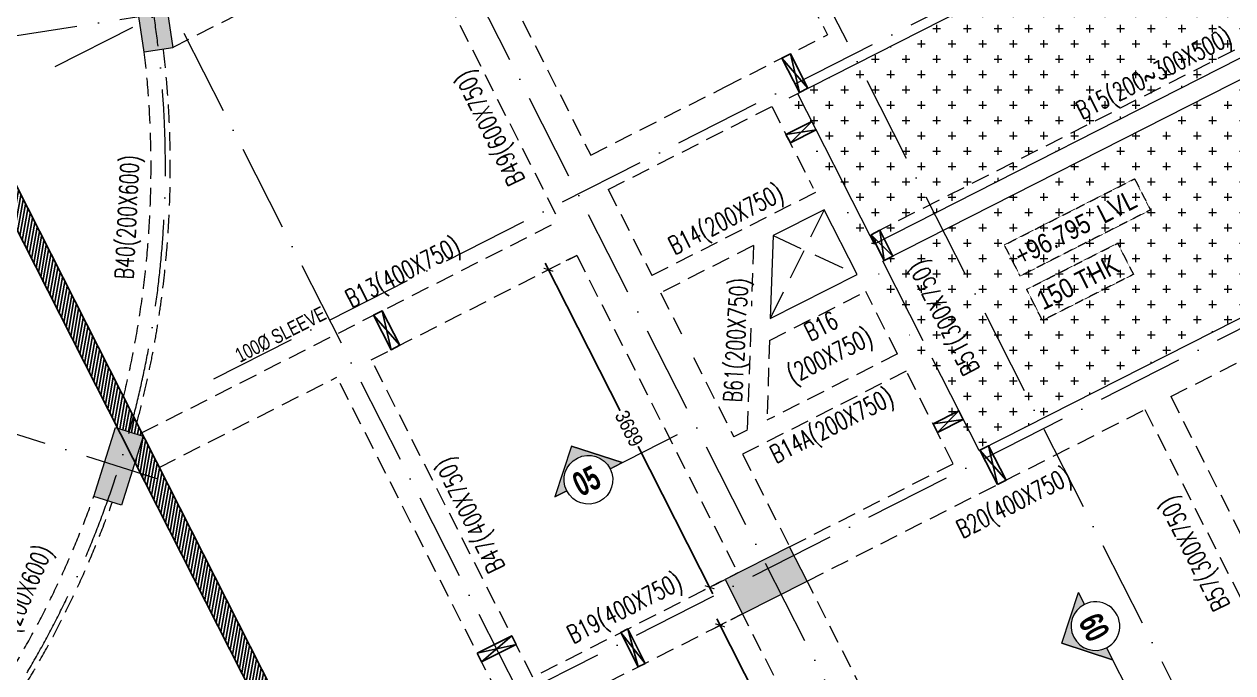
# Model space of a CAD drawing. Header units: millimetres. Extents: x -5862 to 43123, y 1699 to 58233.
# Drawn here: x 12367 to 24886, y 29377 to 36097 of the extents above; entities that cross this region are included whole.
import ezdxf

# ---------------------------------------------------------------- set-up
doc = ezdxf.new("R2010")
doc.units = ezdxf.units.MM
for name, pattern in [('ACAD_ISO10W100', [18, 12, -3, 0, -3]), ('CONTINOUS', [0]), ('HIDDEN', [9.524999999999999, 6.349999999999999, -3.174999999999999]), ('Overhead', [3.968749999999999, 2.38125, -1.587499999999999])]:
    doc.linetypes.add(name, pattern=pattern)
for name, color, linetype, lineweight in [('Elevation-1', 41, 'Continuous', 20), ('G-ANNO-SYMB', 111, 'Continuous', 9), ('Grids', 252, 'ACAD_ISO10W100', 5), ('PL-CUT OUT', 1, 'Continuous', 25), ('S - SLAB TXT', 2, 'Continuous', 13), ('S-BALCONY HATCH', 55, 'Continuous', 5), ('S-BEAM-IDEN', 2, 'Continuous', 9), ('S-COL HATCH', 8, 'Continuous', 0), ('S-COLUMN', 6, 'Continuous', 9), ('slab thk box', 8, 'Continuous', 15), ('STR-BEAM', 2, 'CONTINOUS', 18)]:
    doc.layers.add(name, color=color, linetype=linetype, lineweight=lineweight)
for name, color, linetype in [('FF-SLEEVE', 1, 'Continuous'), ('S- Structural', 5, 'Continuous'), ('STR-RC WALL', 4, 'Continuous')]:
    doc.layers.add(name, color=color, linetype=linetype)
doc.styles.add('Dim.s & Anno.(Misc.)', font='ARIALN.TTF')
doc.styles.add('ROMANS', font='simplex.shx', dxfattribs={"width": 0.75})
doc.styles.add('S - GRID TXT', font='ARIALN.TTF')
doc.styles.add('SOBHA', font='swisscl.ttf')
doc.styles.add('Swis721 LtCn BT_B', font='', dxfattribs={"width": 0.9, "height": 249.9999999999997})
doc.styles.get('Swis721 LtCn BT_B').set_extended_font_data('Swis721 LtCn BT', bold=True)
doc.dimstyles.new('A-GFC-75', dxfattribs={"dimtxt": 150, "dimasz": 75, "dimexe": 75, "dimexo": 0, "dimgap": 0, "dimtad": 0, "dimdec": 0, "dimzin": 1, "dimdsep": 46, "dimtxsty": 'Dim.s & Anno.(Misc.)', "dimblk": 'ARCHTICK', "dimcen": 0, "dimdle": 75, "dimclrd": 8, "dimclre": 8, "dimclrt": 6, "dimazin": 2, "dimtfac": 1, "dimtdec": 0, "dimtmove": 0, "dimatfit": 3, "dimfxl": 1, "dimtfill": 1, "dimtolj": 1, "dimlwd": -1, "dimlwe": 9, "dimarcsym": 0})
pattern_1 = [(0, (-266034.7601025589, 17478.01838609762), (158.75, 158.75), [79.375, -238.125]), (90, (-265995.0726025589, 17438.33088609762), (-158.75, 158.75), [79.375, -238.125])]

# ---------------------------------------------------------------- blocks, each defined once
blk = doc.blocks.new('A$C7186b494')
at = {"layer": 'S- Structural', "linetype": 'Continuous', "ltscale": 150}
h = blk.add_hatch(dxfattribs=at)
h.set_pattern_fill('ANSI31', color=9, scale=10, angle=35)
h.set_pattern_definition([(80, (-25047300.56897713, -12424795.02859187), (-31.2676461581376, 5.513329640925039), [])])
h.paths.add_polyline_path([(5145.517608981579, 35269.36337649636), (5054.97136047855, 35447.69278204255, 0.4142140032433907), (3738.22604957968, 31414.55394482613), (3758.643744535744, 31374.34165452793), (3936.973135069012, 31464.88789542578), (3916.555318839849, 31505.10046174191, -0.4142140032454739)])
h.paths.add_polyline_path([(6358.161627460272, 35885.07992828265), (6267.615378905087, 36063.4093338009), (5723.706631232053, 35787.24121397361), (5814.252879757434, 35608.91180844046)])
h.paths.add_polyline_path([(9513.206498984247, 37711.3489949964), (8969.305872805417, 37435.1849988345), (9059.8521213606, 37256.8555933144), (9603.752747509629, 37533.01958946139)])
h.paths.add_polyline_path([(10363.03426681459, 37694.23861588165), (10184.70486127585, 37603.69236736745), (10899.03201258555, 36196.8363314718), (11077.36141812429, 36287.38257998973)])
h.paths.add_polyline_path([(12449.13708315789, 33585.69208608009), (12270.80779463798, 33495.14560709708), (12906.32558836788, 32243.50335552171), (13084.65499390289, 32334.04960404895)])
h.paths.add_polyline_path([(13424.20342585072, 31665.31433325634), (13245.87402030453, 31574.76808475517), (14112.00625906512, 29868.93432812951), (14290.33554758131, 29959.48080711812)])
h.paths.add_polyline_path([(15662.1112126112, 27257.79031320848), (15483.78180707246, 27167.24406469054), (25427.96716385335, 7582.328153900802), (24983.79092235863, 7502.641351548955), (25019.16459438577, 7305.887718362734), (25728.05504419655, 7433.073010450229)])
h.paths.add_polyline_path([(7879.409615773707, 12100.59496402182), (6046.691892579198, 15710.178266678), (5960.685782201588, 15437.79898382909), (7701.079453714192, 12010.05020547658, -0.3748146044818484), (7524.024956017733, 11309.04590641521), (3551.989864889532, 8555.431342540309, 0.03218052180444), (3185.884113844484, 8234.967647850513), (3331.127493992448, 8097.359569899738, -0.0314423734886145), (3669.977128475905, 8393.866563048214), (7637.971664372831, 11144.68001075834, 0.3748146044814535)])
h.paths.add_polyline_path([(2391.790618821978, 6472.228417297825), (2197.639873880893, 6520.2669408191, 0.1488984230330705), (2280.052400477231, 4317.104726098477), (2469.151340518147, 4382.318229911849, -0.1491422121730191)])
h.paths.add_polyline_path([(2790.240277696401, 3698.074558213353), (2619.08274371922, 3594.497055899352, 0.2022568584402394), (5000.032760452479, 1868.305370025337), (5045.324663799256, 2063.316210512072, -0.2022572387291834)])
h.paths.add_polyline_path([(8819.022543855011, 3200.91480987519, -0.0133477015984474), (9001.118217330428, 3405.770499093458), (9069.7863307409, 3562.888871520758), (8900.2010781914, 3663.682340011001, -0.2638255150658925), (5796.053847208619, 1970.969319995493), (5792.829556055367, 1770.755808439106, 0.2331743197435576)])
h.paths.add_polyline_path([(4415.272385440767, 18923.29970816523), (4206.750980067998, 18892.21735693328), (5779.561650779098, 15794.52748173475), (6046.691569250077, 15710.17890348099)])
h.paths.add_polyline_path([(3561.650196950882, 26657.21483308822), (5622.142186954618, 27704.21098087914), (5531.596016768366, 27882.54043656588), (3350.075210139156, 26774.04601292871), (3772.631035007537, 22183.64726514742), (3874.03312888369, 22001.5804994572), (3793.518519107253, 21956.73788368516), (3994.760628964752, 19770.561585268), (4192.892316490412, 19800.09523765556)])
h.paths.add_polyline_path([(4276.521567553282, 30796.15262493677), (4098.192426528782, 30705.60651071742), (5282.744638867676, 28372.65180916712), (5461.07290945202, 28463.19748143107)])
at = {"layer": 'S-COL HATCH'}
h = blk.add_hatch(color=256, dxfattribs=at)
h.dxf.hatch_style = 1
h.paths.add_polyline_path([(5946.503641098738, 20430.54990314133), (6243.225307416171, 20474.77944894135), (6353.799171939492, 19732.97528309561), (6057.077505614609, 19688.74573726207)])
h = blk.add_hatch(color=256, dxfattribs=at)
h.dxf.hatch_style = 1
h.paths.add_polyline_path([(5760.614713303745, 15800.5101408381), (6046.692046109587, 15710.17875290848), (5820.863576285541, 14994.98542086594), (5534.78624342382, 15085.31680877507)])
h = blk.add_hatch(color=256, dxfattribs=at)
h.dxf.hatch_style = 1
h.paths.add_polyline_path([(12923.1383475773, 14208.57284767739), (12742.04585056007, 14565.23165876791), (12073.31057976559, 14225.68322681077), (12254.4030768089, 13869.02441571466)])
at = {"layer": 'S-COLUMN', "elevation": 1.3216095e-09}
blk.add_lwpolyline([(5946.503641098738, 20430.54990314133), (6243.225307416171, 20474.77944894135), (6353.799171939492, 19732.97528309561), (6057.077505614609, 19688.74573726207)], close=True, dxfattribs=at)
at = {"layer": 'S-COLUMN'}
for points in [[(5760.614713303745, 15800.5101408381), (6046.692046109587, 15710.17875290848), (5820.863576285541, 14994.98542086594), (5534.78624342382, 15085.31680877507)], [(12923.1383475773, 14208.57284767739), (12742.04585056007, 14565.23165876791), (12073.31057976559, 14225.68322681077), (12254.4030768089, 13869.02441571466)]]:
    blk.add_lwpolyline(points, close=True, dxfattribs=at)
at = {"layer": 'STR-RC WALL', "linetype": 'Continuous'}
for points in [[(9001.118217330428, 3405.770499093458, 0.0133477015984965), (8819.022543855011, 3200.91480987519, -1.130647793762396), (3551.989864889532, 8555.431342540309), (7524.024956021458, 11309.04590641707, 0.3748146044806575), (7701.079453714192, 12010.05020547844), (4046.574177853763, 19207.68956709839), (3350.075210139156, 26774.04601292871), (5531.597215682268, 27882.54104576819), (3738.226049691439, 31414.5539446082, -0.4142140032682225), (5054.971360486001, 35447.69278204627), (6267.615378908813, 36063.40933380276)], [(5145.517609011381, 35269.36337651126), (5145.517609003931, 35269.36337650754, 0.4142140032686584), (3916.555318929255, 31505.10046156682), (5800.44405831024, 27794.81136824191), (3561.650196950882, 26657.21483308822), (4242.233816664666, 19264.10348861664), (7879.409615773707, 12100.59496402368, -0.3748146044815324), (7637.971664372831, 11144.68001075834), (3669.977128475905, 8393.866563048214, 2.363285978003679), (8760.647943351418, 7652.586555615068, 2.363285978003679)]]:
    blk.add_lwpolyline(points, format="xyb", dxfattribs=at)
blk = doc.blocks.new('A$Ce47450c8')
at = {"layer": 'G-ANNO-SYMB', "extrusion": (0, 0, -1)}
h = blk.add_hatch(color=9, dxfattribs=at)
edge = h.paths.add_edge_path(flags=0)
edge.add_line((-136.8343995958566, 252.34375), (0, 252.34375))
edge.add_line((0, 252.34375), (-390.3115636557341, 642.6553136575967))
edge.add_line((-390.3115636557341, 642.6553136575967), (-780.6231273114681, 252.34375))
edge.add_line((-780.6231273114681, 252.34375), (-641.5218995958566, 252.34375))
edge.add_arc((-389.1781495958566, 252.34375), 252.3437499999996, -1.1368683772161603e-13, 180.0000000000005, ccw=False)
for p, q in [((390.3115636557341, 642.6553136575967), (0, 252.34375)), ((390.3115636557341, 642.6553136575967), (780.6231273114681, 252.34375)), ((136.8343995958566, 252.34375), (0, 252.34375)), ((641.5218995958566, 252.34375), (780.6231273114681, 252.34375))]:
    blk.add_line(p, q, dxfattribs=at)
at = {"layer": 'G-ANNO-SYMB', "color": 1, "extrusion": (0, 0, -1)}
for p, q in [((390.3115636557341, 642.6553136575967), (0, 252.34375)), ((780.6231273114681, 252.34375), (390.3115636557341, 642.6553136575967)), ((0, 252.34375), (136.8343995958566, 252.34375))]:
    blk.add_line(p, q, dxfattribs=at)
at = {"layer": 'G-ANNO-SYMB', "color": 2, "extrusion": (0, 0, -1)}
blk.add_line((641.5218995958566, 252.34375), (1422.985443849117, 252.34375), dxfattribs=at)
at = {"layer": 'G-ANNO-SYMB', "color": 5, "extrusion": (0, 0, -1)}
blk.add_line((641.5218995958566, 252.34375), (780.6231273114681, 252.34375), dxfattribs=at)
at = {"layer": 'G-ANNO-SYMB', "extrusion": (0, 0, -1)}
blk.add_arc((-389.1781495958566, 252.34375), 252.34375, 0, 180, dxfattribs=at)
at = {"layer": 'G-ANNO-SYMB', "color": 2, "extrusion": (0, 0, -1)}
for radius, start, end in [(252.3437499999996, 0, 180), (252.34375, 180, 0)]:
    blk.add_arc((-389.1781495958566, 252.34375), radius, start, end, dxfattribs=at)
blk = doc.blocks.new('GROUN FLOOR')
at = {"layer": 'S-BALCONY HATCH'}
h = blk.add_hatch(dxfattribs=at)
h.set_pattern_fill('CROSS', color=256, scale=25)
h.set_pattern_definition(pattern_1)
h.paths.add_polyline_path([(24823122.64508846, 12487513.23221643), (24823914.92484525, 12485952.84975597), (24818520.46152306, 12483213.82634524), (24817728.18176626, 12484774.2088057)])
h = blk.add_hatch(dxfattribs=at)
h.set_pattern_fill('CROSS', color=256, scale=25)
h.set_pattern_definition(pattern_1)
h.paths.add_polyline_path([(24823530.26187121, 12483065.89161192), (24822534.25372596, 12485027.51391393), (24818611.00777236, 12483035.49693815), (24819606.99975215, 12481073.90647383)])
h.paths.add_polyline_path([(24823414.31682101, 12483736.00675052), (24824707.18578131, 12484392.45728838), (24824005.30270385, 12485774.43484899), (24822712.58313148, 12485118.06016244)])
at = {"color": 1, "linetype": 'HIDDEN', "ltscale": 50}
for p, q in [((24818092.78516527, 12483614.36497868), (24817534.7550691, 12482492.76096296)), ((24817563.55648315, 12483345.64092591), (24818432.33296077, 12482945.62938079))]:
    blk.add_line(p, q, dxfattribs=at)
at = {"layer": 'slab thk box', "color": 5, "linetype": 'ByBlock'}
for points in [[(24821471.72636177, 12483612.11315726), (24820122.78238283, 12482927.1906882), (24819958.9930303, 12483249.77122964), (24821307.93700923, 12483934.6936987)], [(24821295.5191914, 12482944.65091053), (24820353.39470723, 12482466.289883), (24820189.6053547, 12482788.87042444), (24821131.72983886, 12483267.23145197)]]:
    blk.add_lwpolyline(points, close=True, dxfattribs=at)
at = {"layer": 'STR-BEAM', "linetype": 'HIDDEN', "ltscale": 30}
for p, q in [((24816787.65561172, 12488062.28762507, 1.29530424e-08), (24818126.65864195, 12485425.14231757)), ((24813801.24437625, 12486544.44299037), (24811345.54121836, 12485296.05175589)), ((24813801.24437625, 12486544.44299037), (24815348.15922298, 12483497.8186458)), ((24823869.65187137, 12486042.01453316), (24818564.35310235, 12483348.26417072)), ((24814968.0193396, 12485571.78772244), (24815674.62896885, 12484180.13122427)), ((24817066.28494599, 12484886.740589), (24818126.65864195, 12485425.14231757)), ((24815674.62896885, 12484180.13122427), (24817066.28494599, 12484886.740589)), ((24815855.72146588, 12483823.47241319), (24817549.85236072, 12484683.66255718)), ((24817549.85236072, 12484683.66255718), (24817979.6193679, 12483837.24322824)), ((24815855.72146588, 12483823.47241319), (24816308.08657775, 12482932.54647416)), ((24818002.28652499, 12483792.71855368), (24816308.08657775, 12482932.54647415)), ((24811022.31217432, 12481301.38210895), (24815348.15922298, 12483497.8186458)), ((24817367.66033748, 12483470.54203737), (24817367.65919589, 12483470.50823236)), ((24821682.76089138, 12481679.26027765), (24825004.24220278, 12483365.73296768)), ((24817360.1500695, 12483242.39040732), (24816398.63670591, 12482754.20942772)), ((24817359.95235863, 12483242.29002526), (24817338.72866637, 12482613.80484599)), ((24813401.6902379, 12482060.89654267), (24815529.25172002, 12483141.15983473)), ((24815529.25172002, 12483141.15983473), (24817199.5512351, 12479851.53133575)), ((24816398.63670591, 12482754.20942772), (24816648.00122344, 12482263.08995118)), ((24817526.92009032, 12482260.75049487), (24818523.22461535, 12482766.6212841)), ((24818851.46967786, 12482120.14782077), (24818523.22461535, 12482766.6212841)), ((24817331.02180625, 12482385.58770397), (24817295.37640789, 12481330.04588826)), ((24817526.92009032, 12482260.75049487), (24817498.98153071, 12481433.42581034)), ((24816738.54747196, 12482084.76054563), (24817157.33878299, 12481259.95767677)), ((24818851.46967786, 12482120.14782077), (24817498.98153071, 12481433.42581034)), ((24815073.72371285, 12478771.84919018, 1.0792286e-09), (24813401.6902379, 12482060.89654267)), ((24811203.40169063, 12480944.72178442), (24813045.03138394, 12481879.80402387)), ((24814717.8304043, 12478589.25077147), (24813045.03138394, 12481879.80402387)), ((24818942.01592639, 12481941.81841524), (24817247.88503151, 12481081.62827124)), ((24819428.67034661, 12480983.3602253), (24818942.01592639, 12481941.81841524)), ((24821682.76089138, 12481679.26027765), (24823040.99690941, 12479004.23590456)), ((24817915.64526745, 12479766.51803276), (24821415.26678301, 12481543.44090484)), ((24821415.26678301, 12481543.44090484, -1.6299284e-09), (24822773.50280102, 12478868.41653176, -1.6299284e-09)), ((24817295.37640789, 12481330.04588826), (24817157.33878299, 12481259.95767677)), ((24817247.88503151, 12481081.62827124), (24817734.53945172, 12480123.17008129)), ((24817734.55277042, 12480123.17684383), (24819428.67034661, 12480983.3602253)), ((24815161.54167257, 12478816.6966843), (24817065.81749963, 12479783.62841188)), ((24819273.88128549, 12477091.49365967), (24817915.64526746, 12479766.51803275)), ((24815342.64028831, 12478460.04098004), (24817246.90999671, 12479426.96960076)), ((24818605.14601473, 12476751.94522773), (24817246.90999671, 12479426.96960076))]:
    blk.add_line(p, q, dxfattribs=at)
at = {"layer": 'STR-BEAM', "ltscale": 30}
for p, q in [((24817728.18176626, 12484774.2088057), (24822944.31568293, 12487422.68596793)), ((24823914.92484604, 12485952.84975444), (24818609.62622662, 12483259.09946796)), ((24822534.25372595, 12485027.51391393), (24818700.17247513, 12483080.77006242)), ((24817817.34646903, 12484819.48192996), (24818564.35310235, 12483348.26417072)), ((24818092.83279365, 12483614.38915801), (24817563.55728319, 12483345.66461712)), ((24818432.67836682, 12482944.95068964), (24818092.78516688, 12483614.36497552)), ((24817563.55833842, 12483345.69586486), (24817534.62697034, 12482488.96764702)), ((24818564.35310235, 12483348.26417072), (24818609.62622662, 12483259.09946796)), ((24819118.96378618, 12482255.96719355), (24818700.17247513, 12483080.77006242)), ((24819696.16445492, 12481119.17959808), (24823530.24570572, 12483065.92344958)), ((24817534.62697034, 12482488.96764702), (24818432.67836682, 12482944.95068964)), ((24819696.16445492, 12481119.17959808), (24819209.51003469, 12482077.63778802))]:
    blk.add_line(p, q, dxfattribs=at)
at = {"layer": 'STR-BEAM', "linetype": 'HIDDEN', "ltscale": 30}
for centre, radius, start, end in [((24800993.77954076, 12484060.35989952, 7.51415548904e-05), 10126.3221857345, 346.3557002446334, 6.72848977996767), ((24800973.41373698, 12484061.23314026, 3.7568795031e-05), 10346.4473610586, 345.098887844059, 6.744305394219326), ((24800961.24714162, 12484061.29838355, 1.3216095e-09), 10158.28991728589, 324.0934130760927, 340.3620873811943), ((24800960.56980116, 12484061.60936154, 1.3216095e-09), 10359.02694243426, 324.055874417626, 340.4025568548375)]:
    blk.add_arc(centre, radius, start, end, dxfattribs=at)
at = {"layer": 'Elevation-1', "ltscale": 20, "rotation": 26.91905313430162}
blk.add_blockref('A$Ce47450c8', (24815417.6888817, 12480415.70222593), dxfattribs=at)
at = {"layer": 'Elevation-1', "ltscale": 20, "xscale": -1, "rotation": 116.9190531340981}
blk.add_blockref('A$Ce47450c8', (24820951.36291735, 12479762.19969749), dxfattribs=at)
at = {"layer": 'G-ANNO-SYMB', "color": 1, "char_height": 250, "width": 333.0937499999996, "attachment_point": 2, "line_spacing_factor": 0.9642671421142559, "style": 'Swis721 LtCn BT_B'}
for s, insert, rotation in [('05', (24815573.32212322, 12480917.94673571), 26.919053134301624), ('09', (24820779.33420852, 12479232.40943097), 116.91905313541987)]:
    blk.add_mtext(s, dxfattribs=dict(at, insert=insert, rotation=rotation))
at = {"layer": 'S - SLAB TXT', "color": 1, "linetype": 'Continuous', "style": 'S - GRID TXT'}
for s, p in [('+96.795  LVL', (24820130.172617, 12483029.9826018)), ('150 THK', (24820360.7849414, 12482569.0817966))]:
    blk.add_text(s, height=200, rotation=26.90833206134509, dxfattribs=at).set_placement(p)
at = {"layer": 'S-BEAM-IDEN', "color": 3, "style": 'ROMANS', "width": 0.7}
for s, height, rotation, p in [('B15(200~300X500)', 187.5, 26.92000000467278, (24820764.18724483, 12484544.1506838, 2.8274918e-09)), ('B49(600X750)', 187.5, 116.1135139159442, (24814998.05705653, 12483923.54868835)), ('B40(200X600)', 187.5, 87.18376739463947, (24810933.64653194, 12482889.85792117)), ('B14(200X750)', 187.5, 26.92000000467278, (24816541.57291793, 12483142.44478975, 2.6716124e-09)), ('B13(400X750)', 187.5, 26.92000000467278, (24813195.41334415, 12482593.57528392, 2.8274918e-09)), ('B51(300X750)', 187.5, 116.9200001949873, (24819709.4529526, 12481963.04139773)), ('B61(200X750)', 187.5, 86.90906242929672, (24817236.25803472, 12481615.89519453, 2.8274918e-09)), ('B14A(200X750)', 187.5, 26.92000000467278, (24817593.17192289, 12480981.68786559)), ('B47(400X750)', 187.5, 116.1135139159442, (24814791.93348783, 12479912.45233857)), ('B20(400X750)', 187.5, 26.92000000467278, (24819524.90121622, 12480205.98048123, 2.7308866e-09)), ('B57(300X750)', 187.5, 116.9200001949873, (24822300.48381183, 12479519.3592637, 1.6911483e-09)), ('B39(200X600)', 187.4999999999999, 66.65711958722926, (24809591.98675299, 12478904.44666224)), ('B19(400X750)', 187.5, 26.92000000467278, (24815492.12532241, 12479115.21724919, 2.8576144e-09))]:
    blk.add_text(s, height=height, rotation=rotation, dxfattribs=at).set_placement(p)
at = {"layer": 'S-BEAM-IDEN', "color": 3, "ltscale": 20, "insert": (24817543.6065077, 12482252.3381799, 2.8274918e-09), "char_height": 187.5, "width": 1601.143728078715, "attachment_point": 1, "rotation": 26.920000004672783, "style": 'ROMANS'}
blk.add_mtext('{\\W0.7;    B16\\P(200X750)}', dxfattribs=at)
blk = doc.blocks.new('A$Cab1eb2bb')
at = {"layer": 'Grids', "ltscale": 75}
for p, q in [((26654.67301104591, 19762.78261921555), (10168.93584661558, 52231.18143786676)), ((23159.09603247792, 19579.05511552282), (7315.665354575962, 50782.44145943783)), ((20191.02538498491, 19050.66905593499), (4742.772522009909, 49475.7589383833)), ((11114.18298839032, 33958.09579973854), (25155.67011968792, 41087.620959213)), ((12758.04652888328, 30720.53253526799), (26822.14606066421, 37861.5390767809)), ((6446.626295007765, 33618.07424323447), (12134.15564741194, 34498.8918426577)), ((14727.42743424698, 26841.86796494573), (28818.61706726626, 33996.62942832522)), ((6288.34761634469, 31547.37632509135), (12167.05485419184, 29688.70035994612))]:
    blk.add_line(p, q, dxfattribs=at)
blk.add_arc((1944.365141808987, 32920.81703097187, 1.3216095e-09), 10311.2632911457, 291.9205277631461, 59.65161588261652, dxfattribs=at)
blk = doc.blocks.new('New_sprinkler pipes')
at = {"layer": 'PL-CUT OUT', "color": 1}
for p, q in [((10026.07122714072, 10094.4129960183), (10296.27030559256, 9783.141084996983)), ((10115.16593237221, 10139.8232860323), (10207.16372417658, 9737.754184942694)), ((10068.33803319186, 9304.754246927798), (10336.3106466718, 9439.108081167564)), ((10336.3106466718, 9439.108081167564), (10113.6111574471, 9215.589544158429)), ((10381.35424069315, 9350.395434567705), (10068.33803319186, 9304.754246924073)), ((10113.6111574471, 9215.589544158429), (10068.33803319186, 9304.754246927798)), ((10381.58377093076, 9349.943378400058), (10113.6111574471, 9215.589544158429)), ((11174.97816022113, 8042.319778276608), (10951.23526444286, 8265.170967821034)), ((11085.81354518235, 7997.046698560938), (11040.39996721968, 8310.444092079997)), ((5797.047160491348, 7430.638454308733), (6067.246238943189, 7119.366543287411)), ((5886.141865722835, 7476.048744322731), (5978.139657527208, 7073.97964323312)), ((11859.43779833987, 6439.333226222546), (11591.80498978495, 6304.20870517008)), ((11859.33495479449, 6439.53577496484), (11637.07811404019, 6215.044002402574)), ((11859.4377983436, 6439.333226224407), (11904.50775297731, 6350.065945602954)), ((11591.80498978495, 6304.20870517008), (11904.71092260256, 6350.168523455039)), ((11591.80498978495, 6304.20870517008), (11637.07811404019, 6215.044002402574)), ((11637.07811404019, 6215.044002402574), (11904.71092260256, 6350.168523455039)), ((12347.48740835115, 5721.822979936376), (12077.36758141592, 6033.193141872064)), ((12258.32705994323, 5676.54127574712), (12166.53228417784, 6078.466266127303)), ((8609.788701627405, 3823.922128377482), (8357.348977778107, 4144.377766294405)), ((8428.702358540148, 4180.559346430004), (8538.44529901445, 3787.72089696303)), ((6870.820992000401, 3929.659409545362), (7273.267056234181, 4020.827086551115)), ((7227.892405524849, 4109.940384790301), (6916.195642702281, 3840.546111304313))]:
    blk.add_line(p, q, dxfattribs=at)
for points in [[(10026.07122714072, 10094.4129960183), (10115.18917163834, 10139.7775166668), (10296.2816686742, 9783.118705591187), (10207.16372417658, 9737.754184942694)], [(11174.97816022485, 8042.319778274745), (11085.81345745921, 7997.046654019505), (10951.23526444286, 8265.170967822894), (11040.39996721595, 8310.444092078133)], [(5797.047160491348, 7430.638454308733), (5886.165104988962, 7476.002974957228), (6067.257602024824, 7119.344163881615), (5978.139657527208, 7073.97964323312)], [(12258.32270558551, 5676.549855679273), (12347.48740835115, 5721.822979936376), (12166.53228417784, 6078.466266131028), (12077.36758141219, 6033.1931418702)], [(8609.798679772763, 3823.902477098629), (8428.702358540148, 4180.559346430004), (8357.348977778107, 4144.377766294405), (8538.44529901445, 3787.72089696303)], [(6870.820992000401, 3929.659409545362), (6916.195642702281, 3840.546111304313), (7273.267056234181, 4020.827086551115), (7227.892405528575, 4109.940384792164)]]:
    blk.add_lwpolyline(points, close=True, dxfattribs=at)
at = {"layer": 'PL-CUT OUT', "color": 1, "style": 'SOBHA'}
blk.add_text('100%%C SLEEVE', height=150, rotation=26.91899303262467, dxfattribs=at).set_placement((4412.928738839924, 6936.354639144615))
blk = doc.blocks.new('_ArchTick')
at = {"color": 0, "linetype": 'ByBlock', "const_width": 0.15}
blk.add_lwpolyline([(-0.5, -0.5), (0.5, 0.5)], dxfattribs=at)
blk = doc.blocks.new('*D51')
at = {"layer": 'S- Structural', "color": 8, "linetype": 'HIDDEN', "lineweight": 9, "ltscale": 20, "transparency": 16777216}
for p, q in [((19807.63671351567, 29987.19740185917), (19507.86256240398, 29834.98146039732)), ((21165.91862303733, 27312.19633109898), (20866.14447192565, 27159.98038963713))]:
    blk.add_line(p, q, dxfattribs=at)
at = {"layer": 'S- Structural', "color": 8, "ltscale": 20, "transparency": 16777216}
for p, q in [((19540.77951650051, 29935.81039539619), (20170.83947278521, 28694.97000291963)), ((20966.97340692452, 27127.06343554059), (20336.91345063983, 28367.90382801715))]:
    blk.add_line(p, q, dxfattribs=at)
at = {"layer": 'S- Structural', "color": 8, "ltscale": 20, "transparency": 16777216, "xscale": 75, "yscale": 75, "zscale": 75}
for p, rotation in [((19574.73550695168, 29868.93745084849), 116.9200360842244), ((20933.01741647335, 27193.9363800883), 296.9200360842244)]:
    blk.add_blockref('_ArchTick', p, dxfattribs=dict(at, rotation=rotation))
at = {"layer": 'S- Structural', "color": 6, "ltscale": 20, "transparency": 16777216, "insert": (20253.87646171252, 28531.43691546839), "char_height": 150, "attachment_point": 5, "rotation": 296.9200360842244, "style": 'Dim.s & Anno.(Misc.)', "bg_fill": 3, "box_fill_scale": 1.1, "bg_fill_color": 9, "bg_fill_true_color": 13158600, "bg_fill_transparency": 0}
blk.add_mtext('\\A1;3000', dxfattribs=at)
blk = doc.blocks.new('*D52')
at = {"layer": 'S- Structural', "color": 8, "linetype": 'HIDDEN', "lineweight": 9, "ltscale": 20, "transparency": 16777216}
for p, q in [((18090.02432832464, 33701.41093809375), (17730.34081638901, 33518.7826578015)), ((19760.32384615733, 30411.7824336964), (19400.64033422171, 30229.15415340416))]:
    blk.add_line(p, q, dxfattribs=at)
at = {"layer": 'S- Structural', "color": 8, "ltscale": 20, "transparency": 16777216}
for p, q in [((17763.25950027218, 33619.61102807197), (18549.1677880905, 32071.77707503109)), ((19501.46870449218, 30196.23546952099), (18715.56041667386, 31744.06942256187))]:
    blk.add_line(p, q, dxfattribs=at)
at = {"layer": 'S- Structural', "color": 8, "ltscale": 20, "transparency": 16777216, "xscale": 75, "yscale": 75, "zscale": 75}
for p, rotation in [((17797.21434346583, 33552.73750099515), 116.9190531347281), ((19467.51386129853, 30263.10899659781), 296.9190531347281)]:
    blk.add_blockref('_ArchTick', p, dxfattribs=dict(at, rotation=rotation))
at = {"layer": 'S- Structural', "color": 6, "ltscale": 20, "transparency": 16777216, "insert": (18632.36410238218, 31907.92324879648), "char_height": 150, "attachment_point": 5, "rotation": 296.9190531347282, "style": 'Dim.s & Anno.(Misc.)', "bg_fill": 3, "box_fill_scale": 1.1, "bg_fill_color": 9, "bg_fill_true_color": 13158600, "bg_fill_transparency": 0}
blk.add_mtext('\\A1;3689', dxfattribs=at)

msp = doc.modelspace()

# ---------------------------------------------------------------- block references
at = {"layer": 'S-COLUMN', "color": 1}
msp.add_blockref('A$C7186b494', (7553.279530916057, 16118.19628301666), dxfattribs=at)

# ---------------------------------------------------------------- next in the draw order: block references
at = {"layer": 'STR-BEAM', "color": 1, "linetype": 'Overhead'}
msp.add_blockref('GROUN FLOOR', (-24797439.22739169, -12449439.74889663), dxfattribs=at)

# ---------------------------------------------------------------- next in the draw order: block references
at = {"layer": 'Grids', "ltscale": 20}
msp.add_blockref('A$Cab1eb2bb', (1573.916787884824, 1701.737815432558), dxfattribs=at)

# ---------------------------------------------------------------- next in the draw order: block references
at = {"layer": 'FF-SLEEVE', "color": 40, "ltscale": 20, "true_color": 0xf8d731}
msp.add_blockref('New_sprinkler pipes', (10189.03806165948, 25650.65852061317), dxfattribs=at)

# ---------------------------------------------------------------- next in the draw order: dimensions: what is measured, and where the dimension line sits
at = {"layer": 'S- Structural', "ltscale": 20}
for p1, p2, distance, picture, middle in [((19760.32384615733, 30411.7824336964), (18090.02432832464, 33701.41093809375), 328.3922625941852, '*D52', (18632.36410238218, 31907.92324879648)), ((21165.91862303733, 27312.19633109898), (19807.63671351566, 29987.19740185917), 261.2056431856064, '*D51', (20253.87646171252, 28531.43691546839))]:
    dim = msp.add_aligned_dim(p1=p1, p2=p2, distance=distance, dimstyle='A-GFC-75', dxfattribs=at)
    dim.commit()
    dim.dimension.update_dxf_attribs({"geometry": picture, "text_midpoint": middle})

doc.saveas('drawing.dxf')
